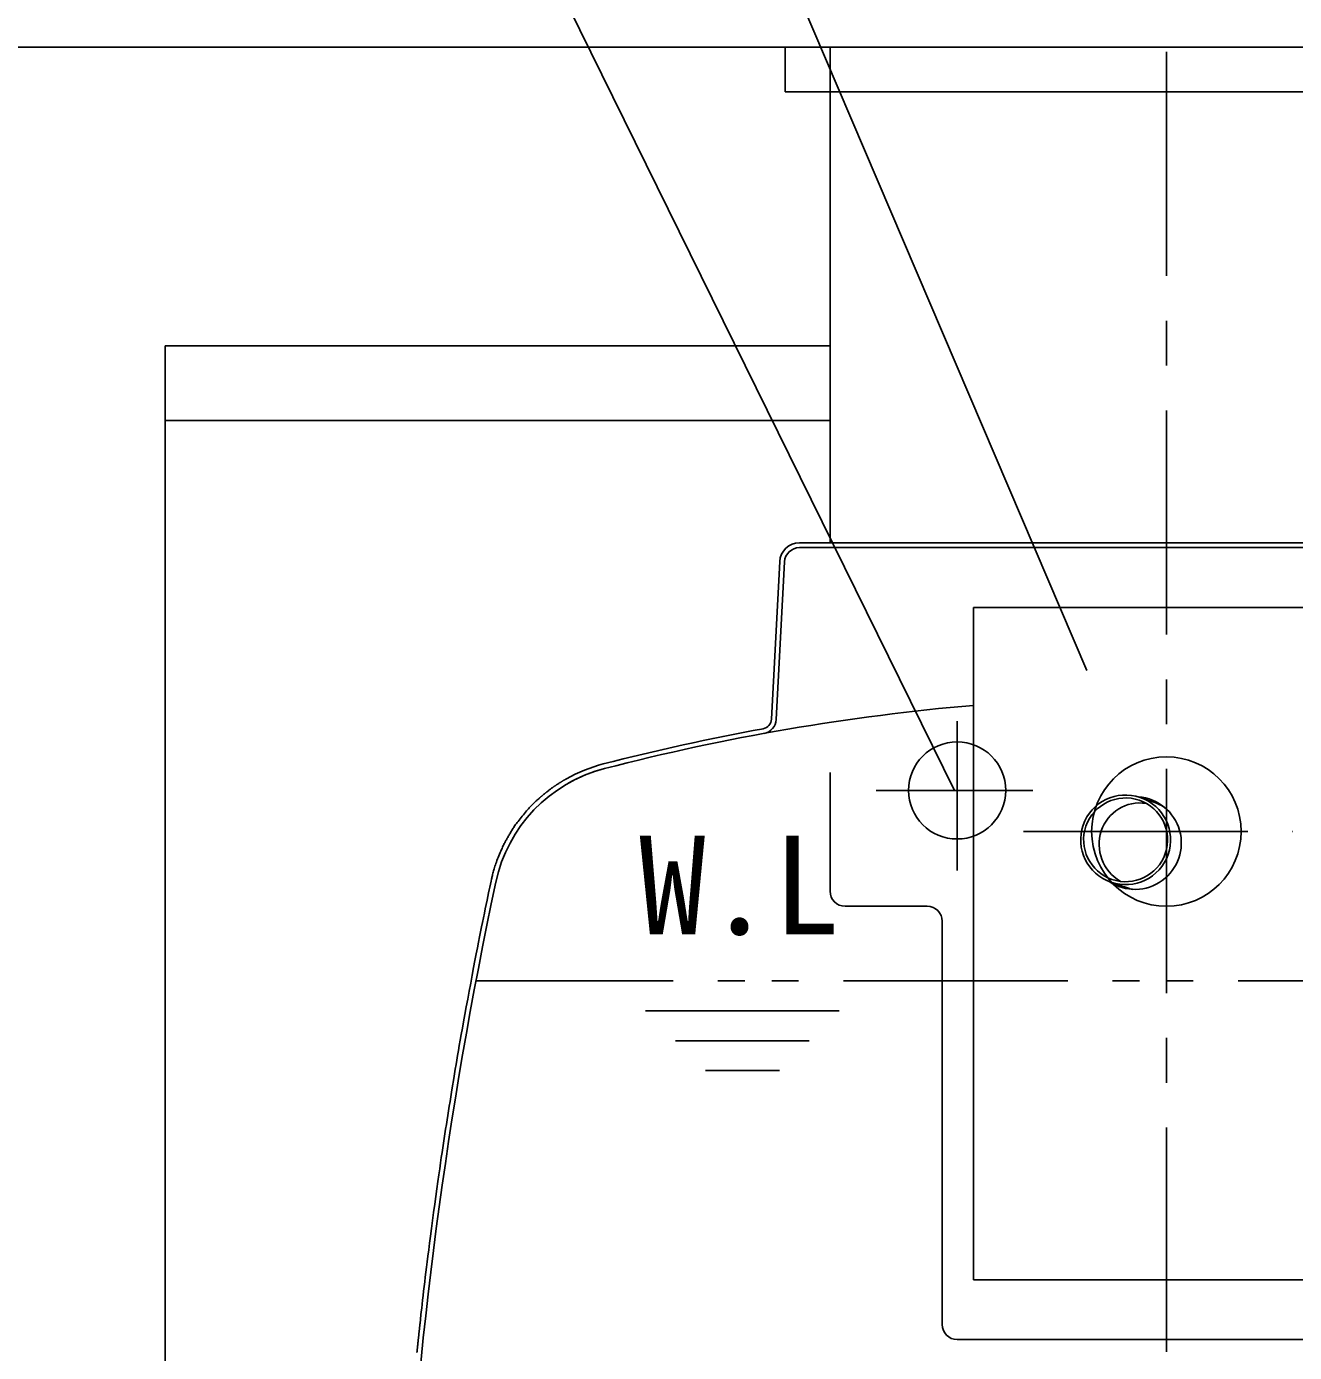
# Model space of a CAD drawing. Units: millimetres, scale not verified. Extents: x -23521 to 8910, y -6308 to 6308.
# Drawn here: x 723 to 1571, y -2510 to -1622 of the extents above; entities that cross this region are included whole.
import ezdxf
from ezdxf.enums import TextEntityAlignment as Align

# ---------------------------------------------------------------- set-up
doc = ezdxf.new("R2010")
doc.units = ezdxf.units.MM
doc.header["$LTSCALE"] = 30
doc.linetypes.add('CHAIN1', pattern=[8, 5, -1, 1, -1])
doc.linetypes.add('DOUBLE_CHAIN1', pattern=[8.8, 5, -1, 0.6, -0.6, 0.6, -1])
for name, color, linetype, lineweight in [('0-1_空気管', 3, 'Continuous', 25), ('0-E_機器', 2, 'Continuous', 25), ('0-F_08', 2, 'CHAIN1', 25)]:
    doc.layers.add(name, color=color, linetype=linetype, lineweight=lineweight)
doc.styles.add('ＭＳ ゴシック', font='')
doc.styles.get('ＭＳ ゴシック').set_extended_font_data('MS Gothic')

msp = doc.modelspace()

# ---------------------------------------------------------------- linework, layer by layer
at = {"layer": '0-1_空気管'}
for p, q in [((1432.18, -2053.37), (1204.92, -1521.04)), ((1230.42, -1636.09), (1230.42, -1666.09)), ((1260.56, -1967.89), (1260.56, -1636.09)), ((1230.42, -1666.09), (1740.42, -1666.09)), ((1730.93, -1967.89), (1239.91, -1967.89)), ((1730.93, -1971.09), (1239.91, -1971.09)), ((1226.73, -1980.4), (1221.2, -2085.96)), ((1229.92, -1980.57), (1224.39, -2086.13)), ((1356.42, -2011.09), (1614.42, -2011.09)), ((1356.42, -2011.09), (1356.42, -2461.09)), ((1260.42, -2201.09), (1260.42, -2121.61)), ((1467.95, -2138.3), (1477.63, -2141.64)), ((1448.33, -2194.99), (1459.34, -2198.81)), ((1325.42, -2211.09), (1270.42, -2211.09)), ((1335.42, -2491.09), (1335.42, -2221.09)), ((1266.48, -2281.09), (1136.98, -2281.09)), ((1246.48, -2301.09), (1156.98, -2301.09)), ((1226.48, -2321.09), (1176.98, -2321.09)), ((1006.12, -2341.78), (1005.63, -2344.87)), ((1006.62, -2338.7), (1006.12, -2341.78)), ((1356.42, -2461.09), (1614.42, -2461.09)), ((1345.42, -2501.09), (1625.42, -2501.09))]:
    msp.add_line(p, q, dxfattribs=at)
at = {"layer": '0-1_空気管', "linetype": 'CHAIN1'}
for p, q in [((1485.42, -3469.24), (1485.42, -1636.09)), ((1345.42, -2187.12), (1345.42, -2087.29)), ((1291.17, -2133.59), (1395.95, -2133.59)), ((1389.82, -2161.09), (1569.98, -2161.09))]:
    msp.add_line(p, q, dxfattribs=at)
at = {"layer": '0-1_空気管', "linetype": 'DOUBLE_CHAIN1'}
msp.add_line((1947.37, -2261.09), (1023.48, -2261.09), dxfattribs=at)
at = {"layer": '0-1_空気管'}
for points in [[(1343.56, -2133.59), (1041.56, -1519.79), (730.12, -1519.79)], [(1230.42, -1636.09), (1740.42, -1636.09), (1740.42, -1666.09)], [(1079.64, -2128.39), (1079.46, -2128.5), (1079.14, -2128.7), (1078.98, -2128.8), (1078.82, -2128.91), (1078.49, -2129.12), (1078.15, -2129.34), (1077.97, -2129.46), (1077.79, -2129.58), (1077.61, -2129.7), (1077.43, -2129.82), (1077.24, -2129.95), (1077.04, -2130.08), (1076.85, -2130.21), (1076.65, -2130.34), (1076.44, -2130.48), (1076.24, -2130.61), (1076.03, -2130.75), (1075.82, -2130.9), (1075.61, -2131.05), (1075.38, -2131.2), (1075.15, -2131.37), (1074.9, -2131.54), (1074.64, -2131.73), (1074.35, -2131.94), (1074.05, -2132.16), (1073.71, -2132.4), (1073.37, -2132.66), (1073.01, -2132.93), (1072.27, -2133.48), (1071.91, -2133.75), (1071.57, -2134.02), (1071.25, -2134.26), (1070.95, -2134.49), (1070.68, -2134.7), (1070.42, -2134.9), (1070.17, -2135.1), (1069.94, -2135.29), (1069.7, -2135.48), (1069.47, -2135.67)], [(1084.03, -2125.78), (1084.03, -2125.78), (1084.03, -2125.78), (1084.03, -2125.79), (1084.02, -2125.79), (1084.02, -2125.79), (1084.01, -2125.79), (1084, -2125.8), (1083.97, -2125.82), (1083.95, -2125.83), (1083.92, -2125.84), (1083.89, -2125.86), (1083.85, -2125.88), (1083.8, -2125.91), (1083.75, -2125.94), (1083.69, -2125.98), (1083.62, -2126.01), (1083.55, -2126.05), (1083.47, -2126.1), (1083.38, -2126.15), (1083.29, -2126.2), (1083.19, -2126.26), (1083.07, -2126.32), (1082.95, -2126.4), (1082.81, -2126.47), (1082.66, -2126.56), (1082.48, -2126.67), (1082.29, -2126.78), (1082.08, -2126.9), (1081.85, -2127.04), (1081.62, -2127.18), (1081.37, -2127.33), (1081.12, -2127.48), (1080.87, -2127.63), (1080.64, -2127.78), (1080.41, -2127.91), (1080.19, -2128.04), (1080, -2128.17), (1079.81, -2128.28), (1079.64, -2128.39)], [(1069.47, -2135.67), (1069.23, -2135.87), (1068.97, -2136.08), (1068.71, -2136.3), (1068.45, -2136.52), (1068.19, -2136.74), (1067.93, -2136.95), (1067.69, -2137.16), (1067.47, -2137.35), (1067.26, -2137.53), (1067.07, -2137.69), (1066.91, -2137.83), (1066.77, -2137.95), (1066.64, -2138.06), (1066.53, -2138.16), (1066.42, -2138.25), (1066.32, -2138.34), (1066.22, -2138.43), (1066.13, -2138.51), (1066.03, -2138.59), (1065.94, -2138.67), (1065.86, -2138.75), (1065.78, -2138.82), (1065.7, -2138.89), (1065.64, -2138.95), (1065.46, -2139.11)], [(1065.46, -2139.11), (1064.8, -2139.7), (1064.53, -2139.95), (1064.19, -2140.25), (1063.82, -2140.59), (1063.41, -2140.97), (1062.97, -2141.38), (1062.5, -2141.82), (1062.03, -2142.27), (1061.55, -2142.73), (1061.07, -2143.2), (1060.59, -2143.68), (1060.1, -2144.18), (1059.6, -2144.72), (1059.07, -2145.29), (1058.52, -2145.9), (1057.93, -2146.58), (1057.29, -2147.31), (1056.62, -2148.11), (1055.9, -2148.96), (1055.17, -2149.85), (1054.43, -2150.76), (1053.69, -2151.67), (1052.97, -2152.58), (1052.28, -2153.45), (1051.64, -2154.28), (1051.05, -2155.05), (1050.51, -2155.77), (1050.02, -2156.45), (1049.56, -2157.09), (1049.14, -2157.7), (1048.75, -2158.29), (1048.37, -2158.86), (1048, -2159.43), (1047.64, -2160.01), (1047.29, -2160.58), (1046.94, -2161.16), (1046.6, -2161.73), (1046.27, -2162.3), (1045.94, -2162.86)], [(1045.94, -2162.86), (1045.62, -2163.42), (1045.3, -2163.96), (1044.99, -2164.5), (1044.69, -2165.02), (1044.39, -2165.54), (1044.09, -2166.06), (1043.8, -2166.57), (1043.52, -2167.08), (1043.24, -2167.58), (1042.97, -2168.09), (1042.7, -2168.6), (1042.43, -2169.13), (1042.15, -2169.68), (1041.86, -2170.26), (1041.56, -2170.9), (1041.25, -2171.59), (1040.9, -2172.35), (1040.53, -2173.2), (1040.13, -2174.13), (1039.71, -2175.13), (1039.27, -2176.18), (1038.82, -2177.27), (1038.37, -2178.37), (1037.94, -2179.47), (1037.52, -2180.54), (1037.13, -2181.57), (1036.77, -2182.54), (1036.45, -2183.46), (1036.15, -2184.33), (1035.88, -2185.16), (1035.64, -2185.96), (1035.41, -2186.73), (1035.19, -2187.5), (1034.99, -2188.25), (1034.8, -2189.01), (1034.62, -2189.75), (1034.45, -2190.47), (1034.29, -2191.16), (1034.15, -2191.8)], [(1034.15, -2191.8), (1034.02, -2192.38), (1033.91, -2192.89), (1033.6, -2194.34)], [(1033.6, -2194.34), (1032.74, -2198.41), (1032.37, -2200.12), (1031.94, -2202.17), (1031.45, -2204.5), (1030.9, -2207.07), (1030.33, -2209.83), (1029.72, -2212.74), (1029.09, -2215.74), (1028.46, -2218.8), (1027.83, -2221.87), (1027.2, -2224.98), (1026.55, -2228.2), (1025.89, -2231.56), (1025.19, -2235.11), (1024.45, -2238.91), (1023.66, -2242.99), (1022.81, -2247.41), (1021.9, -2252.19), (1020.94, -2257.26), (1019.96, -2262.53), (1018.96, -2267.89), (1017.96, -2273.25), (1016.98, -2278.51), (1016.05, -2283.59), (1015.18, -2288.37), (1014.37, -2292.8), (1013.64, -2296.9), (1012.96, -2300.7), (1012.33, -2304.27), (1011.75, -2307.65), (1011.19, -2310.88), (1010.66, -2314.02), (1010.14, -2317.11), (1009.63, -2320.19), (1009.12, -2323.27), (1008.61, -2326.36), (1007.61, -2332.53), (1007.12, -2335.61), (1006.62, -2338.7)], [(1005.63, -2344.87), (1005.13, -2347.95), (1004.64, -2351.04), (1004.15, -2354.12), (1003.66, -2357.21), (1003.17, -2360.3), (1002.69, -2363.38), (1002.21, -2366.47), (1001.73, -2369.57), (1001.26, -2372.71), (1000.78, -2375.96), (1000.27, -2379.35), (999.75, -2382.93), (999.2, -2386.76), (998.62, -2390.87), (998, -2395.33), (997.33, -2400.15), (996.63, -2405.26), (995.9, -2410.56), (995.17, -2415.97), (994.44, -2421.37), (993.73, -2426.68), (993.05, -2431.79), (992.42, -2436.62), (991.84, -2441.08), (991.31, -2445.2), (990.82, -2449.04), (990.37, -2452.63), (989.95, -2456.03), (989.56, -2459.28), (989.19, -2462.45), (988.82, -2465.56), (988.47, -2468.65), (988.12, -2471.7), (987.79, -2474.65), (987.47, -2477.46), (987.18, -2480.07), (986.92, -2482.44), (986.69, -2484.52), (986.04, -2490.4)], [(986.04, -2490.4), (986.01, -2490.69), (986, -2490.82), (985.98, -2490.96), (985.96, -2491.13), (985.94, -2491.32), (985.92, -2491.52), (985.9, -2491.73), (985.87, -2491.95), (985.83, -2492.39), (985.8, -2492.62), (985.78, -2492.85), (985.75, -2493.09), (985.72, -2493.34), (985.69, -2493.61), (985.66, -2493.9), (985.63, -2494.21), (985.59, -2494.54), (985.55, -2494.89), (985.51, -2495.24), (985.47, -2495.61), (985.44, -2495.97), (985.4, -2496.32), (985.36, -2496.66), (985.33, -2496.97), (985.3, -2497.26), (985.27, -2497.53), (985.24, -2497.78), (985.21, -2498.03), (985.19, -2498.27), (985.16, -2498.51), (985.14, -2498.77), (985.11, -2499.04), (985.08, -2499.33), (985.04, -2499.63), (985.01, -2499.95), (984.98, -2500.27), (984.94, -2500.59), (984.91, -2500.9), (984.88, -2501.2)], [(984.88, -2501.2), (984.85, -2501.48), (984.82, -2501.74), (984.79, -2501.97), (984.77, -2502.19), (984.75, -2502.39), (984.73, -2502.58), (984.71, -2502.75), (984.69, -2502.92), (984.68, -2503.08), (984.66, -2503.24), (984.64, -2503.4), (984.63, -2503.55), (984.61, -2503.7), (984.6, -2503.84), (984.58, -2503.98), (984.57, -2504.11), (984.56, -2504.24), (984.54, -2504.36), (984.53, -2504.47), (984.52, -2504.58), (984.51, -2504.69), (984.5, -2504.79), (984.48, -2504.98), (984.47, -2505.08), (984.45, -2505.27), (984.44, -2505.36), (984.43, -2505.47), (984.42, -2505.57), (984.4, -2505.69), (984.39, -2505.82), (984.38, -2505.96), (984.36, -2506.11), (984.34, -2506.27), (984.31, -2506.62), (984.29, -2506.8), (984.27, -2506.97), (984.25, -2507.14), (984.24, -2507.29), (984.22, -2507.44)], [(984.22, -2507.44), (984.21, -2507.57), (984.19, -2507.7), (984.18, -2507.81), (984.17, -2507.92), (984.16, -2508.03), (984.14, -2508.24), (984.12, -2508.36), (984.12, -2508.47), (984.1, -2508.58), (984.09, -2508.69), (984.08, -2508.79), (984.07, -2508.89), (984.06, -2508.98), (984.05, -2509.07), (984.04, -2509.14), (984.04, -2509.2), (984.03, -2509.26), (984.03, -2509.31), (984.02, -2509.35), (984.02, -2509.42), (984.01, -2509.46), (984.01, -2509.49), (984.01, -2509.52), (984, -2509.57), (984, -2509.6), (984, -2509.62), (983.99, -2509.65), (983.99, -2509.66), (983.99, -2509.68), (983.99, -2509.69), (983.99, -2509.71), (983.98, -2509.72), (983.98, -2509.73)]]:
    msp.add_lwpolyline(points, dxfattribs=at)
for centre, radius in [((1345.42, -2133.59), 32.5), ((1485.42, -2161.09), 50)]:
    msp.add_circle(centre, radius, dxfattribs=at)
for centre, radius, start, end in [((1239.91, -1981.09), 13.2, 90, 177), ((1239.91, -1981.09), 10, 90, 177), ((1485.42, -3571.09), 1500, 94.9335, 104.51398), ((1485.42, -3571.09), 1503.2, 100.33286, 104.51398), ((1214.41, -2085.61), 6.8, 280.33899, 357), ((1214.41, -2085.61), 10, 280.33899, 357), ((1134.55, -2215.77), 100, 104.51399, 168.01199), ((1134.55, -2215.77), 103.2, 104.51399, 119.31), ((1134.55, -2215.77), 100, 104.51399, 119.31), ((1464.43, -2168.82), 31, 236.12399, 85.689), ((3971.31, -2818.1), 3000, 168.01242, 177), ((1485.42, -2161.09), 50, 222.97299, 224.491), ((1270.42, -2201.09), 10, 180, 270), ((1325.42, -2221.09), 10, 0, 90), ((1345.42, -2491.09), 10, 180, 270)]:
    msp.add_arc(centre, radius, start, end, dxfattribs=at)
for major_axis in [(-28.43, 9.84), (-26.54, 9.19)]:
    msp.add_ellipse((1458.14, -2166.65), major_axis=major_axis, ratio=0.997, dxfattribs=at)
for major_axis, start_param, end_param in [((17.89, -22.22), 2.325798, 5.076677), ((-19.17, 23.8), 5.06634, 5.283787), ((-19.17, 23.8), 2.142195, 2.260346)]:
    msp.add_ellipse((1468.48, -2170.23), major_axis=major_axis, ratio=0.9743, start_param=start_param, end_param=end_param, dxfattribs=at)
at = {"layer": '0-E_機器'}
for p, q in [((84.1, -1636.09), (2897.02, -1636.09)), ((815.42, -1836.09), (1260.56, -1836.09)), ((815.42, -1886.09), (1260.56, -1886.09))]:
    msp.add_line(p, q, dxfattribs=at)
at = {"layer": '0-F_08', "linetype": 'Continuous'}
msp.add_line((815.42, -3516.09), (815.42, -1836.09), dxfattribs=at)

# ---------------------------------------------------------------- texts
at = {"layer": '0-1_空気管', "color": 4, "style": 'ＭＳ ゴシック'}
msp.add_text('W.L', height=65.98, dxfattribs=at).set_placement((1132.48, -2249.7), align=Align.BOTTOM_LEFT)

doc.saveas('drawing.dxf')
